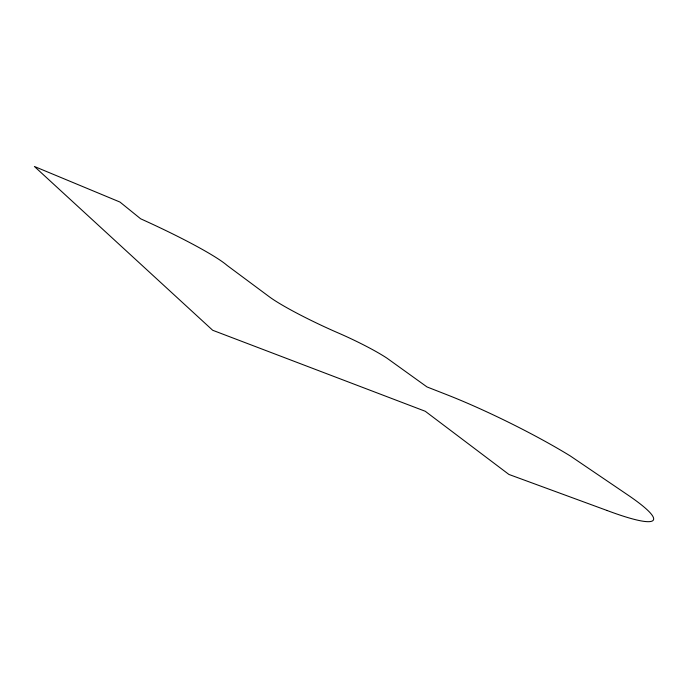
<?xml version="1.0" encoding="UTF-8"?>
<svg xmlns="http://www.w3.org/2000/svg" width="688" height="688" viewBox="0 0 688 688"><rect width="100%" height="100%" fill="white"/><g stroke="black" fill="none" stroke-linecap="round" stroke-linejoin="round"><path stroke-width="1.03" d="M606.928 510.444L508.922 474.445L425.261 411.269L212.695 330.274L34.4 166.479L119.953 202.048L140.644 218.793A104.094 10.303 24.2 0 1 227.066 265.396L269.421 296.863A67.003 6.914 25.1 0 0 339.339 333.439A51.772 5.796 25.2 0 1 386.931 358.138L427.007 386.94L445.979 394.37A116.367 14.095 26.2 0 1 570.386 456.015L628.952 495.738A125.895 15.919 26.5 0 1 606.928 510.444"/></g></svg>
